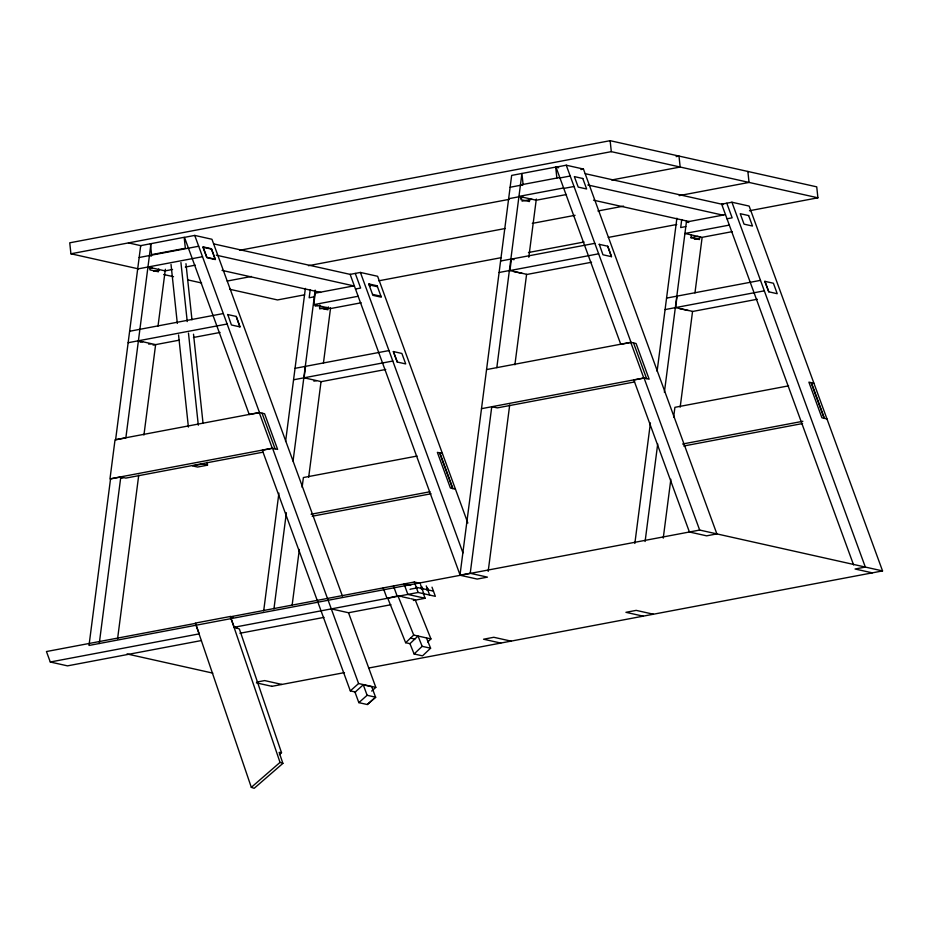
<?xml version="1.0" encoding="UTF-8"?>
<svg xmlns="http://www.w3.org/2000/svg" width="929" height="929" viewBox="0 0 929 929"><rect width="100%" height="100%" fill="white"/><g stroke="black" fill="none" stroke-linecap="round" stroke-linejoin="round"><path stroke-width="1.39" d="M99.264 643.518L120.793 476.972L110.539 478.911L89.01 645.458L699.665 530.053L882.55 570.917L749.134 206.075L731.924 202.232L721.659 204.159L853.588 564.925M150.962 243.7L125.856 437.873L115.591 439.812L140.697 245.639L184.174 237.29L185.347 248.264L151.578 254.639L150.405 243.677M150.347 267.029L149.975 269.898L158.418 271.791L158.789 268.922M117.588 638.757L138.735 475.195M143.937 435.027L155.619 344.636L138.409 340.78M158.023 326.067L165.362 269.259M263.697 610.794L278.909 493.136M285.586 441.484L305.374 288.408M310.205 289.755L309.171 297.768L314.292 296.804M273.95 608.855L286.376 512.715M293.053 461.074L315.163 290.115M385.744 369.475L321.295 381.645L304.073 377.801L305.56 366.34L388.972 350.57M361.16 302.784L330.968 308.486L313.747 304.642L315.233 293.169L354.321 285.784M319.855 305.014L319.495 307.882L327.925 309.775L328.297 306.907M302.122 487.319L303.388 477.541L417.075 456.058M292.101 605.464L299.347 549.469M308.66 477.367L321.028 381.703M323.431 363.158L330.573 307.929M459.971 575.225L470.225 573.286L487.435 577.141L477.181 579.069L459.971 575.225L511.658 175.407L555.693 167.081L558.643 167.743M470.225 573.286L491.755 406.739L497.363 407.877L634.635 381.935M496.818 367.64L521.924 173.468L523.085 184.43M591.587 262.233L527.138 274.415L509.928 270.571L511.403 259.098L594.815 243.34M521.308 196.797L520.937 199.665L529.379 201.558L529.739 198.69M488.178 571.393L509.696 404.963M514.898 364.795L526.58 274.403M528.798 257.252L536.323 199.027M634.844 543.442L650.428 422.927M657.105 371.275L676.893 218.199M681.723 219.534L680.69 227.559L685.811 226.583M645.098 541.502L657.709 443.946M664.386 392.293L686.508 221.241M757.263 299.254L692.813 311.436L675.592 307.592L677.078 296.119L760.491 280.361M691.373 234.805L691.002 237.673L699.444 239.554L699.816 236.686M673.641 417.109L674.907 407.332L788.593 385.849M663.248 538.123L670.854 479.259M680.179 407.146L692.546 311.482M694.95 292.937L702.092 237.719M413.719 635.064L397.937 595.826L387.718 598.137L405.648 642.717L413.719 635.064L430.94 638.92L427.723 641.962M409.956 643.669L418.027 636.028L422.161 646.329L430.603 648.21L422.532 655.862L414.102 653.97L409.956 643.669L405.648 642.717M414.102 653.97L422.161 646.329M279.408 754.603L281.499 752.664L239.38 628.968L233.98 627.11M358.594 683.535L272.569 448.289L262.315 450.228L350.314 690.886L358.594 683.535L375.815 687.379L348.514 612.745L331.305 608.901M367.28 704.53L375.548 697.18L371.728 686.705L363.285 684.824L355.017 692.186L358.838 702.649L367.28 704.53L375.722 697.214M371.67 691.06L375.815 687.379M358.838 702.649L367.118 695.287L375.548 697.18M251.318 787.339L280.035 762.407L282.892 763.394L254.163 788.315L251.318 787.339L195.38 623.08L230.357 616.473L232.9 617.344L230.38 616.786L234.213 627.249L236.732 627.807M749.471 210.744L817.903 197.807L816.73 186.845L610.132 140.685L69.745 242.806L70.918 253.78L138.375 268.853M70.918 253.78L611.305 151.648L817.903 197.807M194.73 235.42L184.476 237.359L249.262 414.555L259.528 412.615L194.73 235.42L211.951 239.264L342.371 595.942M699.665 530.053L644.087 378.068L633.833 380.007L689.411 531.992L706.621 535.836L716.874 533.896L583.458 169.055L566.249 165.211L555.995 167.15L620.781 344.334M580.904 169.542L583.458 169.055M559.606 177.532L520.53 184.917L522.679 185.394M510.126 187.252L520.391 185.312M139.164 257.484L198.69 246.243M559.943 177.962L570.197 176.022M676.149 156.606L678.994 156.072L680.167 167.034L611.735 179.971M563.438 187.995L519.044 196.379L536.265 200.223L566.458 194.521M508.651 198.725L518.905 196.785M137.689 268.957L202.51 256.706M563.775 188.424L574.029 186.485M239.589 250.296L509.069 199.375M520.519 197.877L523.352 197.343M149.337 268.527L152.17 267.993M522.052 201.14L531.957 199.27M153.703 271.256L159.358 270.188M172.539 269.468L165.083 270.885L147.862 267.029M185.324 267.053L195.264 265.171M227.187 281.046L251.422 276.47M308.451 265.694L505.225 228.499M532.317 223.378L575.086 215.296M597.904 210.988L623.568 206.133M679.169 195.624L749.041 182.421L747.868 171.459M467.856 523.073L377.615 276.285L360.406 272.441L350.14 274.38L460.169 575.26M725.491 214.634L686.403 222.019L688.552 222.495M304.607 294.818L277.516 299.939L229.73 289.267M378.753 280.813L501.37 257.635M528.462 252.514L584.074 242.004M608.309 237.418L676.753 224.493M129.63 331.258L223.297 313.549M500.592 261.026L510.845 259.086M355.493 289.012L360.626 288.048L355.273 273.416M727.012 218.803L732.145 217.827L726.792 203.196M729.311 225.097L684.917 233.481L702.138 237.325L732.331 231.623M313.747 304.642L358.141 296.258M315.221 306.14L318.055 305.606M128.144 342.72L227.129 324.012M499.105 272.487L509.371 270.548M509.928 270.571L598.648 253.803M690.758 237.708L697.83 236.372M140.14 342.232L142.706 341.744M319.588 308.869L326.66 307.522M324.163 309.148L328.007 308.416M694.393 239.171L699.525 238.207M153.053 345.112L179.436 340.13M193.453 337.482L220.08 332.454M295.039 368.325L305.304 366.386M666.557 298.104L676.811 296.165M293.564 379.787L303.818 377.848M304.073 377.801L392.793 361.033M665.083 309.578L675.337 307.638M675.592 307.592L764.312 290.823M313.874 381.157L316.441 380.669M259.226 412.546L115.033 439.8L109.982 478.888L272.267 448.219L277.62 449.415L264.579 413.742L259.226 412.546L272.267 448.219M486.552 369.579L630.745 342.325L636.086 343.521L649.139 379.195L643.785 377.998L481.501 408.679M622.07 344.09L631.046 342.395L566.249 165.211M120.758 478.017L123.325 477.529M263.116 452.156L125.845 478.098L120.503 476.902M207.515 465.174L197.61 467.043L192.558 465.917L202.464 464.047L207.515 465.174L207.202 462.294M311.076 514.236L429.941 491.766M682.594 444.016L802.877 421.278M312.179 516.234L431.044 493.763M683.698 446.013L802.563 423.543M230.38 616.786L414.311 582.018L420.047 583.307M417.411 587.848L410.374 589.183A1.521 0.662 79.3 0 0 410.107 589.497M50.282 662.005L199.247 633.857L195.415 623.394L46.45 651.543L50.282 662.005L67.492 665.861L201.454 640.534M234.213 627.249L418.143 592.481L435.353 596.337L432.008 587.174M239.926 633.264L324.012 617.379M348.514 612.745L390.946 604.721M413.359 600.494L425.099 598.276L423.183 593.039M256.985 682.037L264.672 680.585L281.893 684.441M271.64 686.38L344.485 672.608M368.685 668.032L882.55 570.917M120.503 477.982L123.174 477.494M148.71 344.148L151.322 343.672M281.499 752.664L279.153 752.397L282.892 763.394M585.282 173.688L723.377 204.554M587.86 184.976L723.145 215.203M593.55 200.176L689.364 221.578M599.112 244.304L607.74 246.22L611.561 256.683L602.944 254.767L599.298 244.339M768.794 291.822L777.225 293.703L773.404 283.24L764.776 281.313L768.794 291.822L764.962 281.359M511.403 259.098L514.051 259.69M513.667 271.512L522.284 273.44M679.517 308.567L688.25 310.518M213.763 243.909L350.454 274.45M813.932 383.259L808.88 382.133L821.921 417.806L826.973 418.933M369.045 284.855L377.488 286.736M216.352 255.185L354.437 286.039M372.529 294.365L380.971 296.258M128.469 242.899L141.196 245.744M222.031 270.385L320.668 292.426M149.348 255.568L151.497 256.044M163.678 274.508L173.514 276.703M187.565 279.838L201.616 282.985M227.593 314.513L236.221 316.441L240.042 326.903L231.426 324.976L227.779 314.548M397.275 362.031L405.706 363.924L401.885 353.461L393.269 351.534L397.275 362.031L393.443 351.568M442.413 453.48L437.362 452.353L450.402 488.027L455.454 489.153M872.296 572.856L855.075 569.001L865.329 567.073L731.924 202.232M653.412 614.22L636.191 610.376L625.937 612.316L643.147 616.159M410.676 585.444L404.057 583.958L407.877 594.421L425.099 598.276M416.227 587.256L433.437 591.099M399.005 596.07L401.165 596.546M402.234 596.79L409.619 598.439M410.85 598.706L414.079 599.426M511.031 641.126L493.81 637.282L483.556 639.222L500.777 643.065M410.502 638.118L414.81 639.082M350.314 690.886L355.621 692.07M126.994 653.946L212.811 673.119M256.416 682.873L271.895 686.322M415.147 599.669L430.94 638.92M426.457 637.909L430.603 648.21M811.4 382.702L824.453 418.375M811.11 382.632L824.151 418.305M633.566 342.964L646.607 378.637M630.745 342.325L643.785 377.998M439.881 452.911L452.934 488.584M439.591 452.841L452.632 488.515M369.336 283.635L370.323 286.341M360.406 272.441L462.967 552.906M426.272 585.897L429.616 595.048M420.523 584.608L423.879 593.77M414.311 582.018L418.143 592.481M393.455 585.967L397.275 596.43M383.201 587.906L387.021 598.369M363.285 684.824L367.118 695.287M262.048 413.173L275.089 448.846M607.74 246.22L611.387 256.648M236.221 316.441L239.868 326.869M230.357 616.473L280.035 762.407M427.375 588.336L427.7 589.822M421.627 587.047L421.963 588.533M610.132 140.685L611.305 151.648M555.693 167.081L556.866 178.043M185.974 263.697L191.978 319.82M193.511 334.208L203.056 423.438M180.934 262.559L187.24 321.573M188.471 333.081L198.307 425.192M171.017 264.44L177.323 323.443M178.554 334.951L188.401 427.061M421.592 589.485A1.521 0.662 79.3 0 1 421.336 587.453A1.521 0.662 79.3 0 1 422.231 587.395A1.521 0.662 79.3 0 1 422.637 589.416M427.189 590.438A1.521 0.662 79.3 0 1 427.537 588.324A1.521 0.662 79.3 0 1 428.374 590.705M582.82 178.519L574.343 176.591L578.21 187.101L586.64 188.982L582.785 178.473M748.658 215.574L740.227 213.693L744.048 224.156L752.478 226.037L748.658 215.574M211.301 248.728L202.859 246.847L206.691 257.31L215.122 259.203L211.301 248.728M377.139 285.795L368.708 283.902L372.877 295.317L381.308 297.199L377.139 285.795M211.603 249.123L203.161 247.242L206.993 257.705L215.423 259.586L211.603 249.123"/></g></svg>
